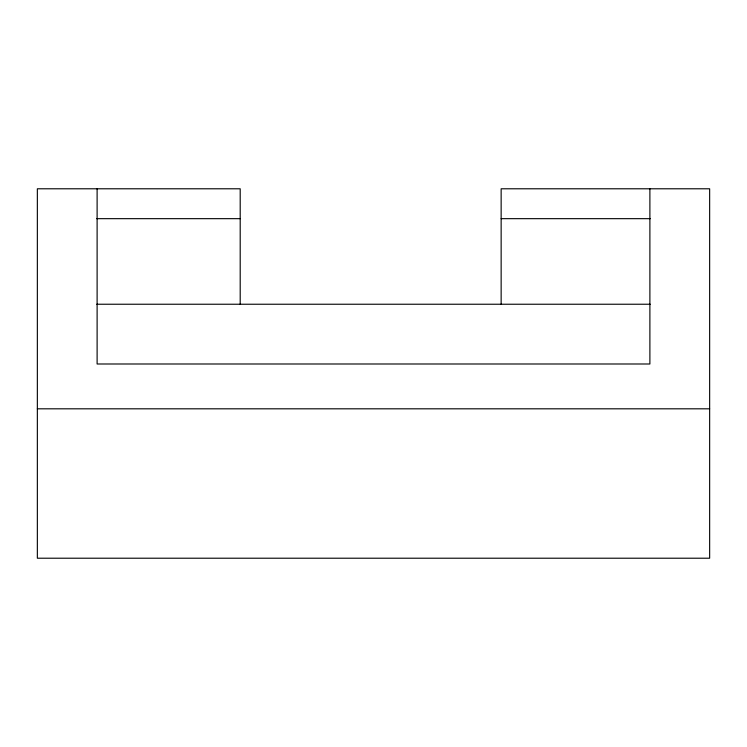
<?xml version="1.0" encoding="UTF-8"?>
<svg xmlns="http://www.w3.org/2000/svg" width="747" height="747" viewBox="0 0 747 747"><rect width="100%" height="100%" fill="white"/><g stroke="black" fill="none" stroke-linecap="round" stroke-linejoin="round"><path stroke-width="1.12" d="M96.802 218.666L240.198 218.666M501.144 218.666L650.245 218.666M96.802 304.234L650.245 304.234M37.35 408.814L709.65 408.814M649.89 188.786L649.89 363.994L97.11 363.994L97.11 188.786M501.144 304.234L501.144 188.786L709.65 188.786L709.65 558.214L37.35 558.214L37.35 188.786L240.198 188.786L240.198 304.234"/></g></svg>
